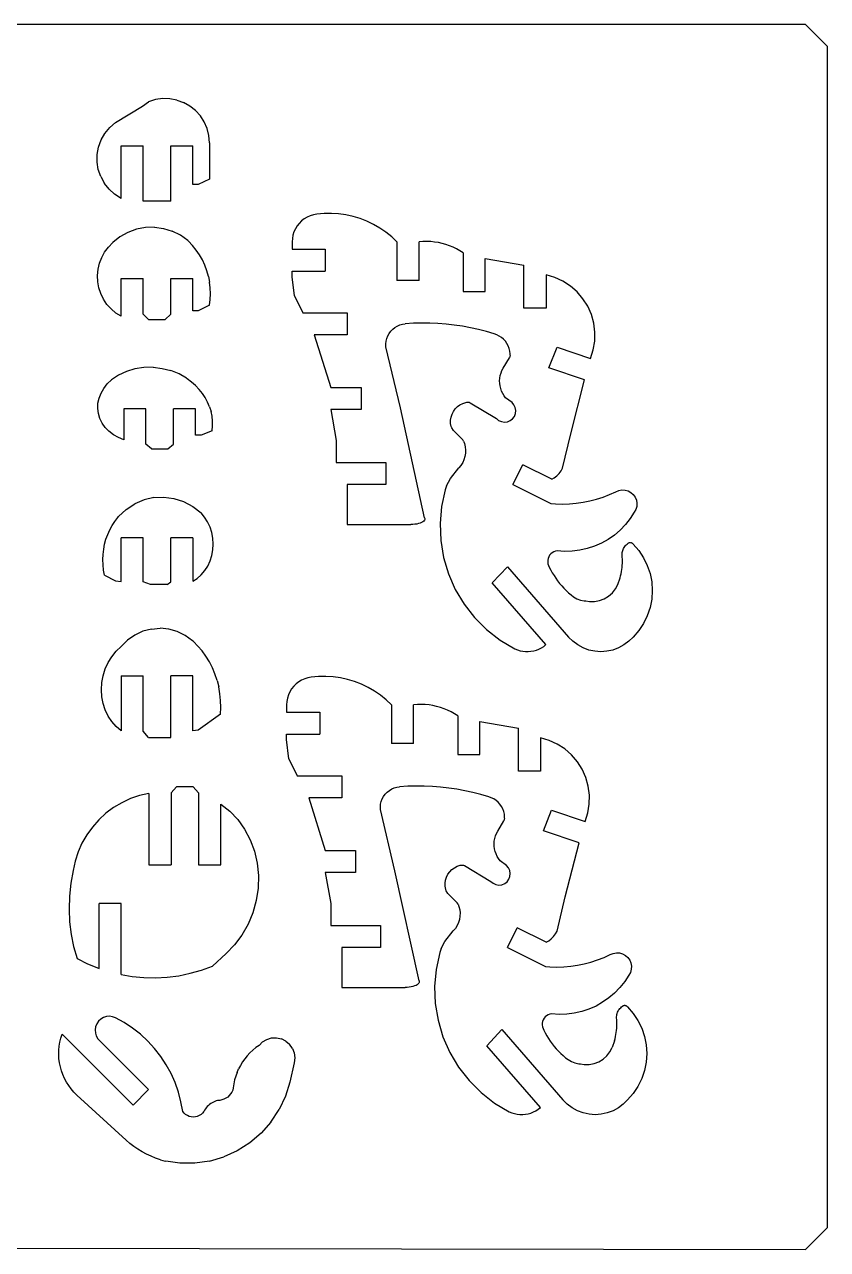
# Model space of a CAD drawing. Extents: x -304 to 304, y -467 to 467.
# Drawn here: x 158.6 to 304.1, y 5.9 to 227.9 of the extents above; entities that cross this region are included whole.
import ezdxf

# ---------------------------------------------------------------- set-up
doc = ezdxf.new("R2010")
doc.units = 0
doc.header["$MEASUREMENT"] = 0
doc.layers.get('0').update_dxf_attribs({"linetype": 'CONTINUOUS'})

msp = doc.modelspace()

# ---------------------------------------------------------------- linework, layer by layer
for p, q in [((300.12, 227.87), (18.12, 227.87)), ((304.12, 223.87), (300.12, 227.87)), ((304.12, 9.87), (304.12, 223.87)), ((180.03, 213.07), (181.12, 213.87)), ((182.37, 214.26), (181.12, 213.87)), ((183.66, 214.44), (182.37, 214.26)), ((184.96, 214.41), (183.66, 214.44)), ((186.24, 214.17), (184.96, 214.41)), ((186.24, 214.17), (187.46, 213.73)), ((188.6, 213.09), (187.46, 213.73)), ((175.12, 210.09), (180.03, 213.07)), ((189.61, 212.27), (188.6, 213.09)), ((190.49, 211.31), (189.61, 212.27)), ((191.19, 210.21), (190.49, 211.31)), ((173.2, 208.15), (174.08, 209.2)), ((174.08, 209.2), (175.12, 210.09)), ((191.7, 209.02), (191.19, 210.21)), ((192.02, 207.75), (191.7, 209.02)), ((172.04, 205.67), (172.51, 206.96)), ((172.51, 206.96), (173.2, 208.15)), ((192.12, 206.45), (192.02, 207.75)), ((171.77, 202.95), (171.79, 204.32)), ((171.79, 204.32), (172.04, 205.67)), ((176.12, 205.87), (180.12, 205.87)), ((176.12, 196.37), (176.12, 205.87)), ((180.12, 195.87), (180.12, 205.87)), ((185.12, 205.87), (189.12, 205.87)), ((185.12, 195.87), (185.12, 205.87)), ((189.12, 198.87), (189.12, 205.87)), ((192.12, 206.45), (192.12, 199.87)), ((171.99, 201.6), (171.77, 202.95)), ((172.43, 200.3), (171.99, 201.6)), ((172.43, 200.3), (173.09, 199.09)), ((192.12, 199.87), (190.12, 198.87)), ((173.94, 198.02), (173.09, 199.09)), ((174.96, 197.1), (173.94, 198.02)), ((190.12, 198.87), (189.12, 198.87)), ((176.12, 196.37), (174.96, 197.1)), ((185.12, 195.87), (180.12, 195.87)), ((210.39, 193.2), (209.84, 192.95)), ((210.98, 193.38), (210.39, 193.2)), ((211.58, 193.49), (210.98, 193.38)), ((212.9, 193.61), (211.58, 193.49)), ((214.23, 193.63), (212.9, 193.61)), ((215.55, 193.54), (214.23, 193.63)), ((216.87, 193.36), (215.55, 193.54)), ((218.17, 193.08), (216.87, 193.36)), ((180.52, 191.09), (178.89, 190.77)), ((182.18, 191.13), (180.52, 191.09)), ((182.18, 191.13), (183.82, 190.91)), ((208.02, 191.36), (207.71, 190.83)), ((208.4, 191.84), (208.02, 191.36)), ((208.83, 192.27), (208.4, 191.84)), ((209.31, 192.64), (208.83, 192.27)), ((209.84, 192.95), (209.31, 192.64)), ((219.44, 192.69), (218.17, 193.08)), ((220.68, 192.21), (219.44, 192.69)), ((221.87, 191.64), (220.68, 192.21)), ((223.02, 190.98), (221.87, 191.64)), ((224.12, 190.23), (223.02, 190.98)), ((175.9, 189.38), (174.61, 188.34)), ((177.34, 190.2), (175.9, 189.38)), ((178.89, 190.77), (177.34, 190.2)), ((183.82, 190.91), (185.41, 190.42)), ((186.89, 189.68), (185.41, 190.42)), ((188.24, 188.71), (186.89, 189.68)), ((188.37, 188.59), (188.24, 188.71)), ((207.16, 189.1), (207.12, 188.49)), ((207.27, 189.7), (207.16, 189.1)), ((207.45, 190.28), (207.27, 189.7)), ((207.71, 190.83), (207.45, 190.28)), ((225.16, 189.4), (224.12, 190.23)), ((226.12, 188.49), (225.16, 189.4)), ((172.61, 185.65), (173.15, 186.64)), ((173.15, 186.64), (173.82, 187.54)), ((173.82, 187.54), (174.61, 188.34)), ((189.09, 187.82), (188.37, 188.59)), ((189.75, 186.99), (189.09, 187.82)), ((190.34, 186.12), (189.75, 186.99)), ((207.12, 188.49), (207.12, 187.17)), ((207.12, 187.17), (213.12, 187.17)), ((213.12, 187.17), (213.12, 183.17)), ((226.12, 188.49), (226.12, 181.49)), ((230.82, 188.54), (230.12, 188.49)), ((230.12, 181.49), (230.12, 188.49)), ((231.53, 188.55), (230.82, 188.54)), ((232.23, 188.52), (231.53, 188.55)), ((232.92, 188.45), (232.23, 188.52)), ((233.62, 188.34), (232.92, 188.45)), ((234.3, 188.19), (233.62, 188.34)), ((234.98, 188), (234.3, 188.19)), ((235.64, 187.77), (234.98, 188)), ((236.29, 187.51), (235.64, 187.77)), ((236.92, 187.2), (236.29, 187.51)), ((237.53, 186.86), (236.92, 187.2)), ((238.12, 186.49), (237.53, 186.86)), ((238.12, 186.49), (238.12, 179.49)), ((171.95, 183.51), (172.21, 184.6)), ((172.21, 184.6), (172.61, 185.65)), ((190.86, 185.2), (190.34, 186.12)), ((191.31, 184.24), (190.86, 185.2)), ((242.12, 185.49), (249.12, 184.24)), ((242.12, 179.49), (242.12, 185.49)), ((171.85, 182.39), (171.95, 183.51)), ((171.9, 181.27), (171.85, 182.39)), ((191.67, 183.25), (191.31, 184.24)), ((191.96, 182.23), (191.67, 183.25)), ((191.96, 182.23), (192.16, 181.19)), ((207.12, 182.17), (207.12, 183.17)), ((207.12, 183.17), (213.12, 183.17)), ((207.53, 178.69), (207.12, 182.17)), ((249.12, 176.49), (249.12, 184.24)), ((253.12, 182.49), (253.12, 176.49)), ((254.69, 182.04), (253.12, 182.49)), ((172.1, 180.16), (171.9, 181.27)), ((172.45, 179.1), (172.1, 180.16)), ((176.12, 181.87), (180.12, 181.87)), ((176.12, 174.99), (176.12, 181.87)), ((180.12, 175.41), (180.12, 181.87)), ((185.12, 181.87), (189.12, 181.87)), ((185.12, 175.41), (185.12, 181.87)), ((189.12, 175.99), (189.12, 181.87)), ((192.28, 180.15), (192.16, 181.19)), ((192.31, 179.09), (192.28, 180.15)), ((230.12, 181.49), (226.12, 181.49)), ((256.17, 181.36), (254.69, 182.04)), ((257.54, 180.48), (256.17, 181.36)), ((258.76, 179.41), (257.54, 180.48)), ((172.95, 178.09), (172.45, 179.1)), ((173.57, 177.16), (172.95, 178.09)), ((192.12, 176.99), (192.26, 178.03)), ((192.26, 178.03), (192.31, 179.09)), ((207.53, 178.69), (209.06, 175.63)), ((238.12, 179.49), (242.12, 179.49)), ((259.82, 178.18), (258.76, 179.41)), ((260.69, 176.8), (259.82, 178.18)), ((174.32, 176.32), (173.57, 177.16)), ((175.18, 175.59), (174.32, 176.32)), ((176.12, 174.99), (175.18, 175.59)), ((181.12, 174.41), (180.12, 175.41)), ((184.12, 174.41), (185.12, 175.41)), ((190.12, 175.99), (189.12, 175.99)), ((192.12, 176.99), (190.12, 175.99)), ((209.06, 175.63), (217.12, 175.63)), ((217.12, 175.63), (217.12, 171.63)), ((253.12, 176.49), (249.12, 176.49)), ((261.35, 175.31), (260.69, 176.8)), ((181.12, 174.41), (184.12, 174.41)), ((225.74, 172.96), (226.17, 173.22)), ((226.17, 173.22), (226.63, 173.42)), ((226.63, 173.42), (227.11, 173.56)), ((227.11, 173.56), (227.6, 173.63)), ((229.09, 173.72), (227.6, 173.63)), ((230.57, 173.76), (229.09, 173.72)), ((232.06, 173.75), (230.57, 173.76)), ((233.54, 173.68), (232.06, 173.75)), ((235.02, 173.56), (233.54, 173.68)), ((236.5, 173.4), (235.02, 173.56)), ((237.97, 173.18), (236.5, 173.4)), ((239.43, 172.91), (237.97, 173.18)), ((261.78, 173.74), (261.35, 175.31)), ((261.99, 172.13), (261.78, 173.74)), ((211.12, 171.63), (214.12, 162.09)), ((217.12, 171.63), (211.12, 171.63)), ((224.16, 170.49), (224.28, 170.97)), ((224.28, 170.97), (224.46, 171.44)), ((224.46, 171.44), (224.7, 171.88)), ((224.7, 171.88), (225, 172.29)), ((225.34, 172.65), (225, 172.29)), ((225.34, 172.65), (225.74, 172.96)), ((240.88, 172.59), (239.43, 172.91)), ((242.32, 172.22), (240.88, 172.59)), ((243.75, 171.8), (242.32, 172.22)), ((244.21, 171.64), (243.75, 171.8)), ((244.65, 171.42), (244.21, 171.64)), ((245.07, 171.15), (244.65, 171.42)), ((245.44, 170.83), (245.07, 171.15)), ((261.96, 170.5), (261.99, 172.13)), ((224.11, 169.99), (224.16, 170.49)), ((224.12, 169.49), (224.11, 169.99)), ((226.74, 158.41), (224.12, 169.49)), ((245.77, 170.46), (245.44, 170.83)), ((246.05, 170.06), (245.77, 170.46)), ((246.28, 169.62), (246.05, 170.06)), ((246.45, 169.16), (246.28, 169.62)), ((246.57, 168.68), (246.45, 169.16)), ((253.65, 165.65), (255.12, 169.37)), ((255.12, 169.37), (261.19, 167.35)), ((261.19, 167.35), (261.69, 168.9)), ((261.69, 168.9), (261.96, 170.5)), ((245.37, 165.59), (246.48, 167.48)), ((246.61, 167.94), (246.48, 167.48)), ((246.62, 168.19), (246.57, 168.68)), ((246.61, 167.94), (246.62, 168.19)), ((175.65, 164.32), (174.36, 163.47)), ((177.09, 164.99), (175.65, 164.32)), ((178.64, 165.45), (177.09, 164.99)), ((180.27, 165.71), (178.64, 165.45)), ((181.93, 165.75), (180.27, 165.71)), ((181.93, 165.75), (183.57, 165.56)), ((183.57, 165.56), (185.16, 165.17)), ((186.64, 164.57), (185.16, 165.17)), ((187.99, 163.78), (186.64, 164.57)), ((244.84, 164.26), (244.97, 164.72)), ((244.97, 164.72), (245.14, 165.17)), ((245.14, 165.17), (245.37, 165.59)), ((260.12, 163.49), (253.65, 165.65)), ((172.98, 161.93), (173.61, 162.74)), ((173.61, 162.74), (174.36, 163.47)), ((188.12, 163.68), (187.99, 163.78)), ((188.9, 163.08), (188.12, 163.68)), ((189.63, 162.44), (188.9, 163.08)), ((190.28, 161.75), (189.63, 162.44)), ((214.12, 162.09), (219.62, 162.09)), ((219.62, 162.09), (219.62, 158.09)), ((244.72, 163.32), (244.75, 163.79)), ((244.73, 162.84), (244.72, 163.32)), ((244.8, 162.37), (244.73, 162.84)), ((244.75, 163.79), (244.84, 164.26)), ((244.91, 161.9), (244.8, 162.37)), ((257.61, 153.69), (260.12, 163.49)), ((171.94, 159.23), (172.14, 160.16)), ((172.14, 160.16), (172.49, 161.06)), ((172.49, 161.06), (172.98, 161.93)), ((190.87, 161.02), (190.28, 161.75)), ((191.38, 160.25), (190.87, 161.02)), ((191.81, 159.44), (191.38, 160.25)), ((245.07, 161.45), (244.91, 161.9)), ((245.27, 161.02), (245.07, 161.45)), ((245.52, 160.61), (245.27, 161.02)), ((245.8, 160.23), (245.52, 160.61)), ((246.96, 159.36), (245.8, 160.23)), ((171.9, 158.3), (171.94, 159.23)), ((172.01, 157.38), (171.9, 158.3)), ((180.62, 158.25), (176.62, 158.25)), ((176.62, 158.25), (176.62, 152.61)), ((180.62, 151.8), (180.62, 158.25)), ((189.62, 158.25), (185.62, 158.25)), ((185.62, 151.8), (185.62, 158.25)), ((189.62, 153.43), (189.62, 158.25)), ((192.16, 158.61), (191.81, 159.44)), ((192.16, 158.61), (192.43, 157.76)), ((192.61, 156.89), (192.43, 157.76)), ((219.62, 158.09), (214.12, 158.09)), ((214.12, 158.09), (215.12, 152.49)), ((231.12, 138.49), (226.74, 158.41)), ((236.09, 157.25), (236.34, 157.76)), ((236.34, 157.76), (236.67, 158.22)), ((236.67, 158.22), (237.07, 158.62)), ((237.07, 158.62), (237.52, 158.96)), ((237.52, 158.96), (238.03, 159.22)), ((238.03, 159.22), (238.57, 159.4)), ((238.57, 159.4), (238.8, 159.44)), ((238.8, 159.44), (239.07, 159.44)), ((239.07, 159.44), (239.17, 159.42)), ((239.17, 159.42), (239.37, 159.34)), ((239.37, 159.34), (244.12, 156.49)), ((247.32, 158.94), (246.96, 159.36)), ((247.56, 158.45), (247.32, 158.94)), ((247.65, 157.91), (247.56, 158.45)), ((247.59, 157.36), (247.65, 157.91)), ((172.28, 156.49), (172.01, 157.38)), ((172.69, 155.64), (172.28, 156.49)), ((173.25, 154.86), (172.69, 155.64)), ((192.7, 156.01), (192.61, 156.89)), ((192.71, 155.13), (192.7, 156.01)), ((235.84, 156.15), (235.92, 156.71)), ((235.84, 155.58), (235.84, 156.15)), ((235.94, 155.02), (235.84, 155.58)), ((235.92, 156.71), (236.09, 157.25)), ((244.12, 156.49), (244.54, 156.13)), ((244.54, 156.13), (245.04, 155.9)), ((245.04, 155.9), (245.58, 155.82)), ((245.58, 155.82), (246.12, 155.88)), ((246.12, 155.88), (246.63, 156.08)), ((246.63, 156.08), (247.07, 156.42)), ((247.07, 156.42), (247.4, 156.85)), ((247.4, 156.85), (247.59, 157.36)), ((173.93, 154.15), (173.25, 154.86)), ((174.73, 153.53), (173.93, 154.15)), ((175.64, 153.02), (174.73, 153.53)), ((190.62, 153.43), (189.62, 153.43)), ((192.62, 154.24), (190.62, 153.43)), ((192.62, 154.24), (192.71, 155.13)), ((236.03, 154.76), (235.94, 155.02)), ((236.33, 154.28), (236.03, 154.76)), ((238.02, 152.6), (236.33, 154.28)), ((256.12, 147.49), (257.61, 153.69)), ((176.62, 152.61), (175.64, 153.02)), ((181.62, 150.99), (180.62, 151.8)), ((181.62, 150.99), (184.62, 150.99)), ((184.62, 150.99), (185.62, 151.8)), ((215.12, 152.49), (215.12, 148.49)), ((238.18, 152.34), (238.02, 152.6)), ((238.18, 152.34), (238.34, 151.93)), ((238.34, 151.93), (238.48, 151.36)), ((238.48, 151.36), (238.55, 150.76)), ((238.26, 149.01), (238.02, 148.47)), ((238.44, 149.58), (238.26, 149.01)), ((238.53, 150.17), (238.44, 149.58)), ((238.55, 150.76), (238.53, 150.17)), ((215.12, 148.49), (224.12, 148.49)), ((224.12, 148.49), (224.12, 144.49)), ((235.81, 145.57), (237.32, 147.51)), ((237.7, 147.97), (237.32, 147.51)), ((238.02, 148.47), (237.7, 147.97)), ((247.12, 144.49), (248.91, 148.06)), ((254.15, 145.45), (248.91, 148.06)), ((255.49, 146.5), (255.84, 146.97)), ((255.84, 146.97), (256.12, 147.49)), ((217.12, 144.49), (217.12, 137.25)), ((224.12, 144.49), (217.12, 144.49)), ((235.11, 144.3), (235.81, 145.57)), ((247.12, 144.49), (254, 141.05)), ((254.15, 145.45), (254.61, 145.71)), ((254.61, 145.71), (255.08, 146.08)), ((255.08, 146.08), (255.49, 146.5)), ((182.07, 142.14), (180.29, 141.73)), ((182.07, 142.14), (183.89, 142.23)), ((183.89, 142.23), (185.7, 141.98)), ((234.86, 143.56), (234.21, 140.54)), ((235.11, 144.3), (234.86, 143.56)), ((262.27, 141.86), (263.46, 142.24)), ((263.46, 142.24), (264.63, 142.69)), ((264.63, 142.69), (265.77, 143.21)), ((265.77, 143.21), (266.31, 143.44)), ((266.31, 143.44), (266.87, 143.54)), ((266.87, 143.54), (267.45, 143.51)), ((267.45, 143.51), (268, 143.35)), ((268, 143.35), (268.51, 143.07)), ((268.51, 143.07), (268.94, 142.69)), ((268.94, 142.69), (269.28, 142.22)), ((269.28, 142.22), (269.5, 141.69)), ((175.66, 138.69), (177.04, 139.98)), ((177.04, 139.98), (178.6, 141.01)), ((180.29, 141.73), (178.6, 141.01)), ((185.7, 141.98), (187.46, 141.41)), ((187.46, 141.41), (189.11, 140.54)), ((189.11, 140.54), (190.62, 139.37)), ((234.21, 140.54), (233.94, 137.45)), ((254, 141.05), (254.84, 140.98)), ((254.84, 140.98), (256.1, 140.95)), ((256.1, 140.95), (257.35, 141)), ((257.35, 141), (258.6, 141.11)), ((258.6, 141.11), (259.83, 141.29)), ((259.83, 141.29), (261.06, 141.54)), ((261.06, 141.54), (262.27, 141.86)), ((269.4, 139.99), (269.12, 139.49)), ((269.56, 140.55), (269.4, 139.99)), ((269.5, 141.69), (269.6, 141.12)), ((269.6, 141.12), (269.56, 140.55)), ((174.5, 137.07), (174.99, 137.82)), ((174.99, 137.82), (175.53, 138.52)), ((175.53, 138.52), (175.66, 138.69)), ((191.27, 138.6), (190.62, 139.37)), ((191.81, 137.73), (191.27, 138.6)), ((192.25, 136.79), (191.81, 137.73)), ((230.78, 137.75), (230.57, 137.63)), ((230.96, 137.89), (230.78, 137.75)), ((231.08, 138.03), (230.96, 137.89)), ((231.15, 138.18), (231.08, 138.03)), ((231.12, 138.49), (231.16, 138.34)), ((231.16, 138.34), (231.15, 138.18)), ((268.38, 138.33), (267.52, 137.24)), ((269.12, 139.49), (268.38, 138.33)), ((173.39, 134.58), (173.7, 135.45)), ((173.7, 135.45), (174.07, 136.28)), ((174.07, 136.28), (174.5, 137.07)), ((192.57, 135.79), (192.25, 136.79)), ((192.76, 134.76), (192.57, 135.79)), ((217.12, 137.25), (228.61, 137.25)), ((228.98, 137.27), (228.61, 137.25)), ((229.34, 137.3), (228.98, 137.27)), ((229.69, 137.35), (229.34, 137.3)), ((230.01, 137.43), (229.69, 137.35)), ((230.31, 137.52), (230.01, 137.43)), ((230.57, 137.63), (230.31, 137.52)), ((233.94, 137.45), (234.06, 134.36)), ((266.56, 136.25), (265.51, 135.35)), ((267.52, 137.24), (266.56, 136.25)), ((172.97, 132.77), (173.15, 133.68)), ((173.15, 133.68), (173.39, 134.58)), ((176.12, 126.94), (176.12, 134.87)), ((180.12, 134.87), (176.12, 134.87)), ((180.12, 126.86), (180.12, 134.87)), ((185.12, 126.86), (185.12, 134.87)), ((189.12, 134.87), (185.12, 134.87)), ((189.12, 134.87), (189.12, 126.97)), ((192.83, 133.72), (192.76, 134.76)), ((192.77, 132.67), (192.83, 133.72)), ((234.06, 134.36), (234.57, 131.3)), ((261.91, 133.33), (260.6, 132.9)), ((263.18, 133.88), (261.91, 133.33)), ((264.38, 134.56), (263.18, 133.88)), ((265.51, 135.35), (264.38, 134.56)), ((267.27, 133.11), (267.38, 133.28)), ((267.38, 133.28), (267.51, 133.44)), ((267.51, 133.44), (267.65, 133.59)), ((267.65, 133.59), (267.8, 133.72)), ((267.8, 133.72), (267.97, 133.84)), ((268.04, 133.89), (267.97, 133.84)), ((268.12, 133.93), (268.04, 133.89)), ((268.2, 133.96), (268.12, 133.93)), ((268.28, 133.97), (268.2, 133.96)), ((268.37, 133.98), (268.28, 133.97)), ((268.45, 133.97), (268.37, 133.98)), ((268.54, 133.96), (268.45, 133.97)), ((268.62, 133.93), (268.54, 133.96)), ((268.7, 133.89), (268.62, 133.93)), ((268.77, 133.84), (268.7, 133.89)), ((268.83, 133.79), (268.77, 133.84)), ((268.89, 133.72), (268.83, 133.79)), ((268.89, 133.72), (269.92, 132.55)), ((172.83, 130.89), (172.87, 131.83)), ((172.87, 131.83), (172.97, 132.77)), ((192.27, 130.66), (192.58, 131.65)), ((192.58, 131.65), (192.77, 132.67)), ((234.57, 131.3), (235.44, 128.34)), ((253.5, 131.09), (253.44, 130.78)), ((253.61, 131.4), (253.5, 131.09)), ((253.78, 131.68), (253.61, 131.4)), ((253.98, 131.93), (253.78, 131.68)), ((254.23, 132.14), (253.98, 131.93)), ((254.51, 132.3), (254.23, 132.14)), ((254.81, 132.42), (254.51, 132.3)), ((255.12, 132.49), (254.81, 132.42)), ((256.5, 132.39), (255.12, 132.49)), ((257.88, 132.42), (256.5, 132.39)), ((259.25, 132.59), (257.88, 132.42)), ((260.6, 132.9), (259.25, 132.59)), ((266.92, 131.96), (266.93, 132.16)), ((266.92, 131.75), (266.92, 131.96)), ((266.95, 131.37), (266.92, 131.75)), ((266.93, 132.16), (266.97, 132.36)), ((266.97, 130.99), (266.95, 131.37)), ((266.97, 132.36), (267.02, 132.56)), ((266.98, 130.61), (266.97, 130.99)), ((267.02, 132.56), (267.09, 132.75)), ((267.09, 132.75), (267.17, 132.93)), ((267.17, 132.93), (267.27, 133.11)), ((269.92, 132.55), (270.78, 131.25)), ((270.78, 131.25), (271.47, 129.86)), ((172.86, 129.94), (172.83, 130.89)), ((172.96, 129), (172.86, 129.94)), ((173.13, 128.06), (172.96, 129)), ((190.66, 128.14), (191.3, 128.9)), ((191.3, 128.9), (191.84, 129.74)), ((191.84, 129.74), (192.27, 130.66)), ((243.38, 126.7), (246.14, 129.62)), ((246.14, 129.62), (257.19, 116.87)), ((253.44, 130.78), (253.43, 130.45)), ((253.43, 130.45), (253.48, 130.13)), ((253.48, 130.13), (253.58, 129.82)), ((253.58, 129.82), (253.72, 129.54)), ((253.72, 129.54), (253.98, 129.01)), ((253.98, 129.01), (254.26, 128.5)), ((266.8, 128.72), (266.86, 129.1)), ((266.86, 129.1), (266.91, 129.47)), ((266.91, 129.47), (266.95, 129.85)), ((266.95, 129.85), (266.97, 130.23)), ((266.97, 130.23), (266.98, 130.61)), ((271.47, 129.86), (271.97, 128.38)), ((173.13, 128.06), (175.12, 127.08)), ((175.12, 127.08), (176.12, 126.94)), ((181.48, 126.4), (180.12, 126.86)), ((184.48, 126.4), (185.12, 126.86)), ((189.12, 126.97), (189.93, 127.5)), ((189.93, 127.5), (190.66, 128.14)), ((235.44, 128.34), (236.69, 125.5)), ((253.1, 115.49), (243.38, 126.7)), ((254.26, 128.5), (254.57, 128)), ((254.57, 128), (254.89, 127.51)), ((254.89, 127.51), (255.23, 127.04)), ((255.23, 127.04), (255.59, 126.58)), ((255.59, 126.58), (255.97, 126.14)), ((266.13, 126.38), (266.53, 127.61)), ((266.53, 127.61), (266.63, 127.98)), ((266.63, 127.98), (266.72, 128.35)), ((266.72, 128.35), (266.8, 128.72)), ((271.97, 128.38), (272.28, 126.85)), ((272.28, 126.85), (272.38, 125.3)), ((184.48, 126.4), (181.48, 126.4)), ((236.69, 125.5), (238.27, 122.84)), ((255.97, 126.14), (256.37, 125.71)), ((256.37, 125.71), (256.78, 125.3)), ((256.78, 125.3), (257.21, 124.9)), ((257.21, 124.9), (257.66, 124.53)), ((257.66, 124.53), (258.12, 124.17)), ((264.45, 124.27), (265.14, 124.87)), ((265.14, 124.87), (265.7, 125.58)), ((265.7, 125.58), (266.13, 126.38)), ((272.38, 125.3), (272.28, 123.74)), ((238.27, 122.84), (240.17, 120.4)), ((258.12, 124.17), (258.72, 123.81)), ((258.72, 123.81), (259.37, 123.57)), ((259.37, 123.57), (260.05, 123.45)), ((260.05, 123.45), (260.35, 123.45)), ((260.35, 123.45), (261.02, 123.32)), ((261.02, 123.32), (261.93, 123.32)), ((261.93, 123.32), (262.82, 123.49)), ((262.82, 123.49), (263.67, 123.81)), ((263.67, 123.81), (264.45, 124.27)), ((271.97, 122.21), (271.47, 120.74)), ((272.28, 123.74), (271.97, 122.21)), ((240.17, 120.4), (242.36, 118.21)), ((271.47, 120.74), (270.78, 119.34)), ((180.08, 117.91), (178.63, 117.23)), ((181.61, 118.32), (180.08, 117.91)), ((181.61, 118.32), (183.19, 118.45)), ((184.77, 118.29), (183.19, 118.45)), ((186.3, 117.85), (184.77, 118.29)), ((187.76, 117.13), (186.3, 117.85)), ((242.36, 118.21), (244.8, 116.31)), ((269.92, 118.04), (268.89, 116.87)), ((270.78, 119.34), (269.92, 118.04)), ((177.3, 116.29), (176.13, 115.13)), ((178.63, 117.23), (177.3, 116.29)), ((189.09, 116.17), (187.76, 117.13)), ((189.22, 116.04), (189.09, 116.17)), ((190.04, 115.23), (189.22, 116.04)), ((244.8, 116.31), (247.47, 114.73)), ((252.7, 115.18), (253.1, 115.49)), ((257.97, 116.09), (257.19, 116.87)), ((258.86, 115.43), (257.97, 116.09)), ((268.11, 116.09), (267.23, 115.43)), ((268.89, 116.87), (268.11, 116.09)), ((173.78, 112.24), (174.45, 113.31)), ((174.45, 113.31), (175.23, 114.28)), ((175.23, 114.28), (176.13, 115.13)), ((190.8, 114.34), (190.04, 115.23)), ((191.5, 113.38), (190.8, 114.34)), ((192.12, 112.36), (191.5, 113.38)), ((247.47, 114.73), (247.93, 114.54)), ((247.93, 114.54), (248.41, 114.39)), ((248.41, 114.39), (248.9, 114.29)), ((248.9, 114.29), (249.4, 114.24)), ((249.4, 114.24), (249.9, 114.24)), ((249.9, 114.24), (250.39, 114.28)), ((250.39, 114.28), (250.89, 114.37)), ((250.89, 114.37), (251.37, 114.51)), ((251.37, 114.51), (251.83, 114.69)), ((251.83, 114.69), (252.28, 114.91)), ((252.28, 114.91), (252.7, 115.18)), ((259.83, 114.9), (258.86, 115.43)), ((260.86, 114.51), (259.83, 114.9)), ((261.94, 114.28), (260.86, 114.51)), ((263.04, 114.2), (261.94, 114.28)), ((264.14, 114.28), (263.04, 114.2)), ((265.22, 114.51), (264.14, 114.28)), ((266.26, 114.9), (265.22, 114.51)), ((267.23, 115.43), (266.26, 114.9)), ((172.87, 109.86), (173.25, 111.08)), ((173.25, 111.08), (173.78, 112.24)), ((192.67, 111.29), (192.12, 112.36)), ((193.13, 110.17), (192.67, 111.29)), ((172.63, 108.6), (172.87, 109.86)), ((176.12, 109.81), (180.12, 109.81)), ((176.12, 109.81), (176.12, 99.9)), ((180.12, 99.79), (180.12, 109.81)), ((185.12, 98.67), (185.12, 109.81)), ((189.12, 109.81), (185.12, 109.81)), ((189.12, 99.87), (189.12, 109.81)), ((193.52, 109.01), (193.13, 110.17)), ((193.52, 109.01), (193.82, 107.82)), ((208.84, 109.06), (208.31, 108.75)), ((209.39, 109.31), (208.84, 109.06)), ((209.98, 109.49), (209.39, 109.31)), ((210.58, 109.59), (209.98, 109.49)), ((211.9, 109.71), (210.58, 109.59)), ((213.23, 109.73), (211.9, 109.71)), ((214.55, 109.65), (213.23, 109.73)), ((215.87, 109.47), (214.55, 109.65)), ((217.17, 109.18), (215.87, 109.47)), ((218.44, 108.8), (217.17, 109.18)), ((219.68, 108.32), (218.44, 108.8)), ((172.55, 107.33), (172.63, 108.6)), ((172.63, 106.06), (172.55, 107.33)), ((194.03, 106.6), (193.82, 107.82)), ((194.15, 105.36), (194.03, 106.6)), ((206.71, 106.94), (206.45, 106.38)), ((207.02, 107.46), (206.71, 106.94)), ((207.4, 107.94), (207.02, 107.46)), ((207.83, 108.37), (207.4, 107.94)), ((208.31, 108.75), (207.83, 108.37)), ((220.87, 107.75), (219.68, 108.32)), ((222.02, 107.08), (220.87, 107.75)), ((223.12, 106.33), (222.02, 107.08)), ((172.87, 104.83), (172.63, 106.06)), ((173.25, 103.65), (172.87, 104.83)), ((194.18, 104.12), (194.15, 105.36)), ((206.16, 105.2), (206.12, 104.59)), ((206.12, 104.59), (206.12, 103.28)), ((206.27, 105.8), (206.16, 105.2)), ((206.45, 106.38), (206.27, 105.8)), ((224.16, 105.5), (223.12, 106.33)), ((225.12, 104.59), (224.16, 105.5)), ((225.12, 104.59), (225.12, 97.59)), ((229.82, 104.65), (229.12, 104.59)), ((229.12, 97.59), (229.12, 104.59)), ((230.53, 104.66), (229.82, 104.65)), ((231.23, 104.63), (230.53, 104.66)), ((231.92, 104.56), (231.23, 104.63)), ((232.62, 104.45), (231.92, 104.56)), ((233.3, 104.3), (232.62, 104.45)), ((173.78, 102.55), (173.25, 103.65)), ((174.45, 101.54), (173.78, 102.55)), ((194.12, 102.87), (190.12, 100.01)), ((194.12, 102.87), (194.18, 104.12)), ((206.12, 103.28), (212.12, 103.28)), ((212.12, 103.28), (212.12, 99.28)), ((233.98, 104.11), (233.3, 104.3)), ((234.64, 103.88), (233.98, 104.11)), ((235.29, 103.61), (234.64, 103.88)), ((235.92, 103.31), (235.29, 103.61)), ((236.53, 102.97), (235.92, 103.31)), ((237.12, 102.59), (236.53, 102.97)), ((237.12, 102.59), (237.12, 95.59)), ((175.23, 100.66), (174.45, 101.54)), ((176.12, 99.9), (175.23, 100.66)), ((190.12, 100.01), (189.12, 99.87)), ((241.12, 95.59), (241.12, 101.59)), ((241.12, 101.59), (248.12, 100.34)), ((248.12, 92.59), (248.12, 100.34)), ((181.12, 98.67), (180.12, 99.79)), ((181.12, 98.67), (185.12, 98.67)), ((206.12, 99.28), (212.12, 99.28)), ((206.12, 98.28), (206.12, 99.28)), ((206.53, 94.79), (206.12, 98.28)), ((253.69, 98.14), (252.12, 98.59)), ((252.12, 98.59), (252.12, 92.59)), ((255.17, 97.47), (253.69, 98.14)), ((229.12, 97.59), (225.12, 97.59)), ((237.12, 95.59), (241.12, 95.59)), ((256.54, 96.59), (255.17, 97.47)), ((257.76, 95.52), (256.54, 96.59)), ((258.82, 94.28), (257.76, 95.52)), ((206.53, 94.79), (208.06, 91.73)), ((259.69, 92.9), (258.82, 94.28)), ((208.06, 91.73), (216.12, 91.73)), ((216.12, 91.73), (216.12, 87.73)), ((252.12, 92.59), (248.12, 92.59)), ((260.35, 91.42), (259.69, 92.9)), ((260.78, 89.85), (260.35, 91.42)), ((186.17, 89.73), (185.17, 88.62)), ((189.17, 89.73), (186.17, 89.73)), ((189.17, 89.73), (190.17, 88.62)), ((224.34, 88.76), (224.74, 89.07)), ((224.74, 89.07), (225.17, 89.33)), ((225.17, 89.33), (225.63, 89.53)), ((225.63, 89.53), (226.11, 89.66)), ((226.11, 89.66), (226.6, 89.74)), ((228.09, 89.83), (226.6, 89.74)), ((229.57, 89.86), (228.09, 89.83)), ((231.06, 89.85), (229.57, 89.86)), ((232.54, 89.79), (231.06, 89.85)), ((234.02, 89.67), (232.54, 89.79)), ((235.5, 89.5), (234.02, 89.67)), ((236.97, 89.28), (235.5, 89.5)), ((238.43, 89.01), (236.97, 89.28)), ((239.88, 88.69), (238.43, 89.01)), ((260.99, 88.23), (260.78, 89.85)), ((176.24, 86.85), (174.75, 85.96)), ((177.83, 87.58), (176.24, 86.85)), ((179.47, 88.14), (177.83, 87.58)), ((181.17, 88.53), (179.47, 88.14)), ((181.17, 88.53), (181.17, 75.6)), ((185.17, 88.62), (185.17, 75.6)), ((190.17, 88.62), (190.17, 75.6)), ((194.17, 86.6), (195.81, 85.31)), ((194.17, 75.6), (194.17, 86.6)), ((216.12, 87.73), (210.12, 87.73)), ((210.12, 87.73), (213.12, 78.19)), ((223.11, 86.09), (223.16, 86.59)), ((223.16, 86.59), (223.28, 87.08)), ((223.28, 87.08), (223.46, 87.55)), ((223.46, 87.55), (223.7, 87.99)), ((223.7, 87.99), (224, 88.39)), ((224, 88.39), (224.34, 88.76)), ((241.32, 88.32), (239.88, 88.69)), ((242.75, 87.9), (241.32, 88.32)), ((243.21, 87.74), (242.75, 87.9)), ((243.65, 87.52), (243.21, 87.74)), ((244.07, 87.25), (243.65, 87.52)), ((244.44, 86.93), (244.07, 87.25)), ((244.77, 86.57), (244.44, 86.93)), ((260.69, 85), (260.96, 86.61)), ((260.96, 86.61), (260.99, 88.23)), ((173.35, 84.92), (172.07, 83.75)), ((174.75, 85.96), (173.35, 84.92)), ((195.81, 85.31), (197.26, 83.79)), ((223.12, 85.59), (223.11, 86.09)), ((225.74, 74.52), (223.12, 85.59)), ((245.05, 86.16), (244.77, 86.57)), ((245.28, 85.72), (245.05, 86.16)), ((245.45, 85.26), (245.28, 85.72)), ((245.57, 84.78), (245.45, 85.26)), ((245.62, 84.29), (245.57, 84.78)), ((252.65, 81.75), (254.12, 85.48)), ((254.12, 85.48), (260.19, 83.45)), ((260.19, 83.45), (260.69, 85)), ((170.92, 82.44), (169.9, 81.03)), ((172.07, 83.75), (170.92, 82.44)), ((197.26, 83.79), (198.51, 82.04)), ((244.37, 81.7), (245.48, 83.59)), ((245.61, 84.05), (245.48, 83.59)), ((245.61, 84.05), (245.62, 84.29)), ((169.9, 81.03), (169.04, 79.52)), ((198.51, 82.04), (199.52, 80.12)), ((199.52, 80.12), (200.29, 78.05)), ((243.75, 79.9), (243.84, 80.37)), ((243.84, 80.37), (243.97, 80.83)), ((243.97, 80.83), (244.14, 81.27)), ((244.14, 81.27), (244.37, 81.7)), ((259.12, 79.59), (252.65, 81.75)), ((168.34, 77.92), (167.81, 76.26)), ((169.04, 79.52), (168.34, 77.92)), ((200.29, 78.05), (200.78, 75.87)), ((213.12, 78.19), (218.62, 78.19)), ((218.62, 78.19), (218.62, 74.19)), ((243.72, 79.42), (243.75, 79.9)), ((243.73, 78.95), (243.72, 79.42)), ((243.8, 78.47), (243.73, 78.95)), ((243.91, 78.01), (243.8, 78.47)), ((244.07, 77.56), (243.91, 78.01)), ((256.61, 69.8), (259.12, 79.59)), ((167.81, 76.26), (167.46, 74.56)), ((181.17, 75.6), (185.17, 75.6)), ((190.17, 75.6), (194.17, 75.6)), ((200.78, 75.87), (201.01, 73.63)), ((237.03, 75.33), (237.57, 75.5)), ((237.57, 75.5), (237.8, 75.54)), ((237.8, 75.54), (238.07, 75.54)), ((238.07, 75.54), (238.17, 75.52)), ((238.17, 75.52), (238.37, 75.45)), ((244.27, 77.12), (244.07, 77.56)), ((244.52, 76.72), (244.27, 77.12)), ((244.8, 76.33), (244.52, 76.72)), ((245.96, 75.46), (244.8, 76.33)), ((167.46, 74.56), (167.02, 72.24)), ((201.01, 73.63), (200.95, 71.36)), ((213.12, 74.19), (214.12, 68.59)), ((218.62, 74.19), (213.12, 74.19)), ((230.12, 54.59), (225.74, 74.52)), ((234.92, 72.82), (235.09, 73.36)), ((235.09, 73.36), (235.34, 73.87)), ((235.34, 73.87), (235.67, 74.33)), ((235.67, 74.33), (236.07, 74.73)), ((236.07, 74.73), (236.52, 75.07)), ((236.52, 75.07), (237.03, 75.33)), ((238.37, 75.45), (243.12, 72.59)), ((246.32, 75.05), (245.96, 75.46)), ((246.56, 74.55), (246.32, 75.05)), ((246.4, 72.96), (246.59, 73.47)), ((246.65, 74.02), (246.56, 74.55)), ((246.59, 73.47), (246.65, 74.02)), ((167.02, 72.24), (166.76, 69.9)), ((200.95, 71.36), (200.62, 69.1)), ((234.84, 72.26), (234.92, 72.82)), ((234.84, 71.69), (234.84, 72.26)), ((234.94, 71.13), (234.84, 71.69)), ((235.03, 70.86), (234.94, 71.13)), ((243.12, 72.59), (243.54, 72.24)), ((243.54, 72.24), (244.04, 72.01)), ((244.04, 72.01), (244.58, 71.92)), ((244.58, 71.92), (245.12, 71.98)), ((245.12, 71.98), (245.63, 72.19)), ((245.63, 72.19), (246.07, 72.52)), ((246.07, 72.52), (246.4, 72.96)), ((166.76, 69.9), (166.69, 67.57)), ((200.62, 69.1), (200.01, 66.91)), ((235.33, 70.39), (235.03, 70.86)), ((237.02, 68.7), (235.33, 70.39)), ((255.12, 63.59), (256.61, 69.8)), ((166.69, 67.57), (166.79, 65.26)), ((172.17, 56.81), (172.17, 68.6)), ((176.17, 68.6), (172.17, 68.6)), ((176.17, 55.69), (176.17, 68.6)), ((200.01, 66.91), (199.15, 64.82)), ((214.12, 68.59), (214.12, 64.59)), ((237.18, 68.45), (237.02, 68.7)), ((237.18, 68.45), (237.34, 68.04)), ((237.34, 68.04), (237.48, 67.46)), ((237.48, 67.46), (237.55, 66.87)), ((237.55, 66.87), (237.53, 66.28)), ((166.79, 65.26), (167.07, 62.99)), ((199.15, 64.82), (198.03, 62.87)), ((214.12, 64.59), (223.12, 64.59)), ((223.12, 64.59), (223.12, 60.59)), ((237.02, 64.58), (236.7, 64.07)), ((237.26, 65.12), (237.02, 64.58)), ((237.44, 65.69), (237.26, 65.12)), ((237.53, 66.28), (237.44, 65.69)), ((167.07, 62.99), (167.53, 60.77)), ((198.03, 62.87), (196.7, 61.09)), ((234.81, 61.68), (236.32, 63.62)), ((236.7, 64.07), (236.32, 63.62)), ((246.12, 60.59), (247.91, 64.17)), ((253.15, 61.55), (247.91, 64.17)), ((253.61, 61.82), (254.08, 62.18)), ((254.08, 62.18), (254.49, 62.6)), ((254.49, 62.6), (254.84, 63.08)), ((254.84, 63.08), (255.12, 63.59)), ((167.53, 60.77), (168.17, 58.61)), ((196.7, 61.09), (195.17, 59.53)), ((216.12, 60.59), (216.12, 53.36)), ((223.12, 60.59), (216.12, 60.59)), ((234.11, 60.4), (233.86, 59.67)), ((234.11, 60.4), (234.81, 61.68)), ((246.12, 60.59), (253, 57.16)), ((253.15, 61.55), (253.61, 61.82)), ((168.17, 58.61), (168.19, 58.59)), ((168.17, 58.6), (168.19, 58.59)), ((168.19, 58.59), (170.06, 57.66)), ((192.67, 57.22), (195.17, 59.53)), ((233.86, 59.67), (233.21, 56.64)), ((260.06, 57.64), (261.27, 57.96)), ((261.27, 57.96), (262.46, 58.35)), ((262.46, 58.35), (263.63, 58.8)), ((263.63, 58.8), (264.77, 59.32)), ((264.77, 59.32), (265.31, 59.54)), ((265.31, 59.54), (265.87, 59.64)), ((265.87, 59.64), (266.45, 59.61)), ((266.45, 59.61), (267, 59.46)), ((267, 59.46), (267.51, 59.18)), ((267.51, 59.18), (267.94, 58.8)), ((267.94, 58.8), (268.28, 58.33)), ((268.28, 58.33), (268.5, 57.8)), ((268.5, 57.8), (268.6, 57.23)), ((170.06, 57.66), (172.02, 56.86)), ((172.02, 56.86), (172.17, 56.81)), ((176.17, 55.69), (178.16, 55.36)), ((184.48, 55.24), (186.58, 55.5)), ((186.58, 55.5), (188.65, 55.93)), ((188.65, 55.93), (190.68, 56.5)), ((190.68, 56.5), (192.67, 57.22)), ((233.21, 56.64), (232.94, 53.56)), ((253, 57.16), (253.84, 57.09)), ((253.84, 57.09), (255.1, 57.06)), ((255.1, 57.06), (256.35, 57.1)), ((256.35, 57.1), (257.6, 57.21)), ((257.6, 57.21), (258.83, 57.39)), ((258.83, 57.39), (260.06, 57.64)), ((268.12, 55.59), (267.38, 54.43)), ((268.4, 56.1), (268.12, 55.59)), ((268.56, 56.65), (268.4, 56.1)), ((268.6, 57.23), (268.56, 56.65)), ((178.16, 55.36), (180.26, 55.16)), ((180.26, 55.16), (182.38, 55.12)), ((182.38, 55.12), (184.48, 55.24)), ((216.12, 53.36), (227.61, 53.36)), ((227.98, 53.37), (227.61, 53.36)), ((228.34, 53.4), (227.98, 53.37)), ((228.69, 53.46), (228.34, 53.4)), ((229.01, 53.53), (228.69, 53.46)), ((229.31, 53.63), (229.01, 53.53)), ((229.57, 53.74), (229.31, 53.63)), ((229.78, 53.86), (229.57, 53.74)), ((229.96, 54), (229.78, 53.86)), ((230.08, 54.14), (229.96, 54)), ((230.15, 54.29), (230.08, 54.14)), ((230.12, 54.59), (230.16, 54.44)), ((230.16, 54.44), (230.15, 54.29)), ((232.94, 53.56), (233.06, 50.46)), ((266.52, 53.35), (265.56, 52.35)), ((267.38, 54.43), (266.52, 53.35)), ((264.51, 51.46), (263.38, 50.67)), ((265.56, 52.35), (264.51, 51.46)), ((233.06, 50.46), (233.57, 47.41)), ((259.6, 49), (258.25, 48.7)), ((260.91, 49.43), (259.6, 49)), ((262.18, 49.99), (260.91, 49.43)), ((263.38, 50.67), (262.18, 49.99)), ((266.02, 48.66), (266.09, 48.86)), ((266.09, 48.86), (266.17, 49.04)), ((266.17, 49.04), (266.27, 49.22)), ((266.27, 49.22), (266.38, 49.39)), ((266.38, 49.39), (266.51, 49.55)), ((266.51, 49.55), (266.65, 49.69)), ((266.65, 49.69), (266.8, 49.83)), ((266.8, 49.83), (266.97, 49.95)), ((267.04, 50), (266.97, 49.95)), ((267.12, 50.03), (267.04, 50)), ((267.2, 50.06), (267.12, 50.03)), ((267.28, 50.08), (267.2, 50.06)), ((267.37, 50.08), (267.28, 50.08)), ((267.45, 50.08), (267.37, 50.08)), ((267.54, 50.06), (267.45, 50.08)), ((267.62, 50.04), (267.54, 50.06)), ((267.7, 50), (267.62, 50.04)), ((267.77, 49.95), (267.7, 50)), ((267.83, 49.89), (267.77, 49.95)), ((267.89, 49.83), (267.83, 49.89)), ((267.89, 49.83), (268.92, 48.66)), ((171.71, 46.77), (171.51, 46.24)), ((172.03, 47.24), (171.71, 46.77)), ((172.44, 47.63), (172.03, 47.24)), ((172.93, 47.92), (172.44, 47.63)), ((173.47, 48.09), (172.93, 47.92)), ((174.03, 48.14), (173.47, 48.09)), ((174.59, 48.07), (174.03, 48.14)), ((175.12, 47.87), (174.59, 48.07)), ((176.71, 47), (175.12, 47.87)), ((178.22, 46), (176.71, 47)), ((233.57, 47.41), (234.44, 44.44)), ((252.44, 46.88), (252.43, 46.56)), ((252.5, 47.2), (252.44, 46.88)), ((252.61, 47.5), (252.5, 47.2)), ((252.78, 47.78), (252.61, 47.5)), ((252.98, 48.03), (252.78, 47.78)), ((253.23, 48.24), (252.98, 48.03)), ((253.51, 48.41), (253.23, 48.24)), ((253.81, 48.53), (253.51, 48.41)), ((254.12, 48.59), (253.81, 48.53)), ((255.5, 48.49), (254.12, 48.59)), ((256.88, 48.53), (255.5, 48.49)), ((258.25, 48.7), (256.88, 48.53)), ((265.92, 48.06), (265.93, 48.27)), ((265.92, 47.86), (265.92, 48.06)), ((265.95, 47.48), (265.92, 47.86)), ((265.93, 48.27), (265.97, 48.47)), ((265.97, 47.1), (265.95, 47.48)), ((265.97, 48.47), (266.02, 48.66)), ((265.98, 46.72), (265.97, 47.1)), ((265.97, 46.34), (265.98, 46.72)), ((268.92, 48.66), (269.78, 47.36)), ((269.78, 47.36), (270.47, 45.96)), ((165.2, 44.2), (165.42, 44.92)), ((165.42, 44.92), (178.3, 32.05)), ((171.51, 46.24), (171.43, 45.68)), ((171.43, 45.68), (171.47, 45.11)), ((171.47, 45.11), (171.64, 44.57)), ((171.64, 44.57), (171.92, 44.08)), ((179.65, 44.88), (178.22, 46)), ((180.98, 43.65), (179.65, 44.88)), ((234.44, 44.44), (235.69, 41.6)), ((242.38, 42.8), (245.14, 45.73)), ((245.14, 45.73), (256.19, 32.98)), ((252.43, 46.56), (252.48, 46.24)), ((252.48, 46.24), (252.58, 45.93)), ((252.58, 45.93), (252.72, 45.64)), ((252.72, 45.64), (252.98, 45.12)), ((252.98, 45.12), (253.26, 44.61)), ((253.26, 44.61), (253.57, 44.11)), ((265.63, 44.08), (265.72, 44.45)), ((265.72, 44.45), (265.8, 44.83)), ((265.8, 44.83), (265.86, 45.2)), ((265.86, 45.2), (265.91, 45.58)), ((265.91, 45.58), (265.95, 45.96)), ((265.95, 45.96), (265.97, 46.34)), ((270.47, 45.96), (270.97, 44.49)), ((270.97, 44.49), (271.28, 42.96)), ((164.84, 41.98), (164.9, 42.73)), ((164.9, 42.73), (165.02, 43.47)), ((165.02, 43.47), (165.2, 44.2)), ((181.12, 34.87), (171.92, 44.08)), ((182.2, 42.31), (180.98, 43.65)), ((183.31, 40.88), (182.2, 42.31)), ((200.55, 42.46), (200, 42)), ((201.12, 42.87), (200.55, 42.46)), ((201.12, 42.87), (201.76, 43.5)), ((201.76, 43.5), (202.54, 43.96)), ((202.54, 43.96), (203.4, 44.21)), ((203.4, 44.21), (204.29, 44.24)), ((204.29, 44.24), (205.17, 44.05)), ((205.97, 43.64), (205.17, 44.05)), ((205.97, 43.64), (206.65, 43.06)), ((207.16, 42.32), (206.65, 43.06)), ((207.16, 42.32), (207.48, 41.49)), ((252.1, 31.59), (242.38, 42.8)), ((253.57, 44.11), (253.89, 43.62)), ((253.89, 43.62), (254.23, 43.14)), ((254.23, 43.14), (254.59, 42.69)), ((254.59, 42.69), (254.97, 42.24)), ((254.97, 42.24), (255.37, 41.81)), ((264.7, 41.69), (265.13, 42.49)), ((265.53, 43.72), (265.13, 42.49)), ((265.53, 43.72), (265.63, 44.08)), ((271.28, 42.96), (271.38, 41.4)), ((164.83, 41.23), (164.84, 41.98)), ((164.87, 40.48), (164.83, 41.23)), ((164.97, 39.73), (164.87, 40.48)), ((184.31, 39.37), (183.31, 40.88)), ((198.55, 40.44), (198.14, 39.86)), ((199, 40.99), (198.55, 40.44)), ((199.48, 41.51), (199, 40.99)), ((200, 42), (199.48, 41.51)), ((207.58, 40.59), (207.46, 39.71)), ((207.48, 41.49), (207.58, 40.59)), ((235.69, 41.6), (237.27, 38.94)), ((255.37, 41.81), (255.78, 41.4)), ((255.78, 41.4), (256.21, 41.01)), ((256.21, 41.01), (256.66, 40.63)), ((256.66, 40.63), (257.12, 40.28)), ((257.12, 40.28), (257.72, 39.92)), ((262.67, 39.91), (263.45, 40.38)), ((263.45, 40.38), (264.14, 40.98)), ((264.14, 40.98), (264.7, 41.69)), ((271.38, 41.4), (271.28, 39.85)), ((165.12, 38.99), (164.97, 39.73)), ((165.33, 38.27), (165.12, 38.99)), ((165.58, 37.56), (165.33, 38.27)), ((185.18, 37.78), (184.31, 39.37)), ((185.91, 36.12), (185.18, 37.78)), ((197.14, 37.97), (196.89, 37.3)), ((197.14, 37.97), (197.43, 38.62)), ((197.76, 39.25), (197.43, 38.62)), ((198.14, 39.86), (197.76, 39.25)), ((207.46, 39.71), (206.69, 36.22)), ((237.27, 38.94), (239.17, 36.5)), ((257.72, 39.92), (258.37, 39.68)), ((258.37, 39.68), (259.05, 39.55)), ((259.05, 39.55), (259.35, 39.55)), ((259.35, 39.55), (260.02, 39.43)), ((260.02, 39.43), (260.93, 39.43)), ((260.93, 39.43), (261.82, 39.59)), ((261.82, 39.59), (262.67, 39.91)), ((270.97, 38.32), (270.47, 36.84)), ((271.28, 39.85), (270.97, 38.32)), ((165.89, 36.88), (165.58, 37.56)), ((166.25, 36.21), (165.89, 36.88)), ((166.65, 35.58), (166.25, 36.21)), ((167.1, 34.98), (166.65, 35.58)), ((186.51, 34.41), (185.91, 36.12)), ((196.52, 35.53), (196.46, 35.15)), ((196.53, 35.92), (196.52, 35.53)), ((196.68, 36.62), (196.53, 35.92)), ((196.89, 37.3), (196.68, 36.62)), ((206.69, 36.22), (205.89, 33.65)), ((239.17, 36.5), (241.36, 34.31)), ((270.47, 36.84), (269.78, 35.44)), ((167.59, 34.41), (167.1, 34.98)), ((168.12, 33.87), (167.59, 34.41)), ((177.03, 25.67), (168.12, 33.87)), ((178.3, 32.05), (181.12, 34.87)), ((186.97, 32.66), (186.51, 34.41)), ((195.44, 33.51), (195.12, 33.29)), ((195.73, 33.78), (195.44, 33.51)), ((195.98, 34.08), (195.73, 33.78)), ((196.19, 34.41), (195.98, 34.08)), ((196.35, 34.77), (196.19, 34.41)), ((196.46, 35.15), (196.35, 34.77)), ((205.89, 33.65), (204.74, 31.22)), ((241.36, 34.31), (243.8, 32.41)), ((268.92, 34.15), (267.89, 32.98)), ((269.78, 35.44), (268.92, 34.15)), ((187.29, 30.87), (186.97, 32.66)), ((191.26, 31.12), (191.12, 30.87)), ((191.41, 31.35), (191.26, 31.12)), ((191.57, 31.57), (191.41, 31.35)), ((191.75, 31.78), (191.57, 31.57)), ((191.95, 31.97), (191.75, 31.78)), ((192.16, 32.15), (191.95, 31.97)), ((192.38, 32.31), (192.16, 32.15)), ((192.61, 32.46), (192.38, 32.31)), ((192.85, 32.59), (192.61, 32.46)), ((193.1, 32.7), (192.85, 32.59)), ((193.36, 32.8), (193.1, 32.7)), ((193.62, 32.87), (193.36, 32.8)), ((194.02, 32.9), (193.62, 32.87)), ((194.4, 32.98), (194.02, 32.9)), ((194.77, 33.11), (194.4, 32.98)), ((195.12, 33.29), (194.77, 33.11)), ((203.26, 28.98), (204.74, 31.22)), ((243.8, 32.41), (246.47, 30.83)), ((251.28, 31.02), (251.7, 31.29)), ((251.7, 31.29), (252.1, 31.59)), ((256.97, 32.2), (256.19, 32.98)), ((257.86, 31.53), (256.97, 32.2)), ((258.83, 31), (257.86, 31.53)), ((266.23, 31.53), (265.26, 31)), ((267.11, 32.2), (266.23, 31.53)), ((267.89, 32.98), (267.11, 32.2)), ((187.53, 30.59), (187.29, 30.87)), ((187.81, 30.34), (187.53, 30.59)), ((188.13, 30.14), (187.81, 30.34)), ((188.47, 29.99), (188.13, 30.14)), ((188.83, 29.9), (188.47, 29.99)), ((189.21, 29.87), (188.83, 29.9)), ((189.58, 29.9), (189.21, 29.87)), ((189.94, 29.99), (189.58, 29.9)), ((190.29, 30.14), (189.94, 29.99)), ((190.61, 30.34), (190.29, 30.14)), ((190.89, 30.59), (190.61, 30.34)), ((191.12, 30.87), (190.89, 30.59)), ((203.26, 28.98), (201.48, 26.96)), ((246.47, 30.83), (246.93, 30.64)), ((246.93, 30.64), (247.41, 30.5)), ((247.41, 30.5), (247.9, 30.4)), ((247.9, 30.4), (248.4, 30.35)), ((248.4, 30.35), (248.9, 30.34)), ((248.9, 30.34), (249.39, 30.39)), ((249.39, 30.39), (249.89, 30.48)), ((249.89, 30.48), (250.37, 30.61)), ((250.37, 30.61), (250.83, 30.8)), ((250.83, 30.8), (251.28, 31.02)), ((259.86, 30.62), (258.83, 31)), ((260.94, 30.38), (259.86, 30.62)), ((262.04, 30.31), (260.94, 30.38)), ((263.14, 30.38), (262.04, 30.31)), ((264.22, 30.62), (263.14, 30.38)), ((265.26, 31), (264.22, 30.62)), ((201.48, 26.96), (199.44, 25.22)), ((177.71, 25.09), (177.03, 25.67)), ((178.42, 24.54), (177.71, 25.09)), ((179.17, 24.03), (178.42, 24.54)), ((199.44, 25.22), (197.17, 23.77)), ((179.94, 23.56), (179.17, 24.03)), ((180.73, 23.14), (179.94, 23.56)), ((181.55, 22.76), (180.73, 23.14)), ((182.39, 22.43), (181.55, 22.76)), ((183.25, 22.15), (182.39, 22.43)), ((192.14, 21.91), (194.72, 22.66)), ((197.17, 23.77), (194.72, 22.66)), ((183.25, 22.15), (184.12, 21.91)), ((184.65, 21.8), (184.12, 21.91)), ((186.79, 21.51), (184.65, 21.8)), ((189.48, 21.52), (186.79, 21.51)), ((192.14, 21.91), (189.48, 21.52)), ((300.12, 5.87), (304.12, 9.87)), ((17.13, 6.37), (300.12, 5.87))]:
    msp.add_line(p, q)

doc.saveas('drawing.dxf')
